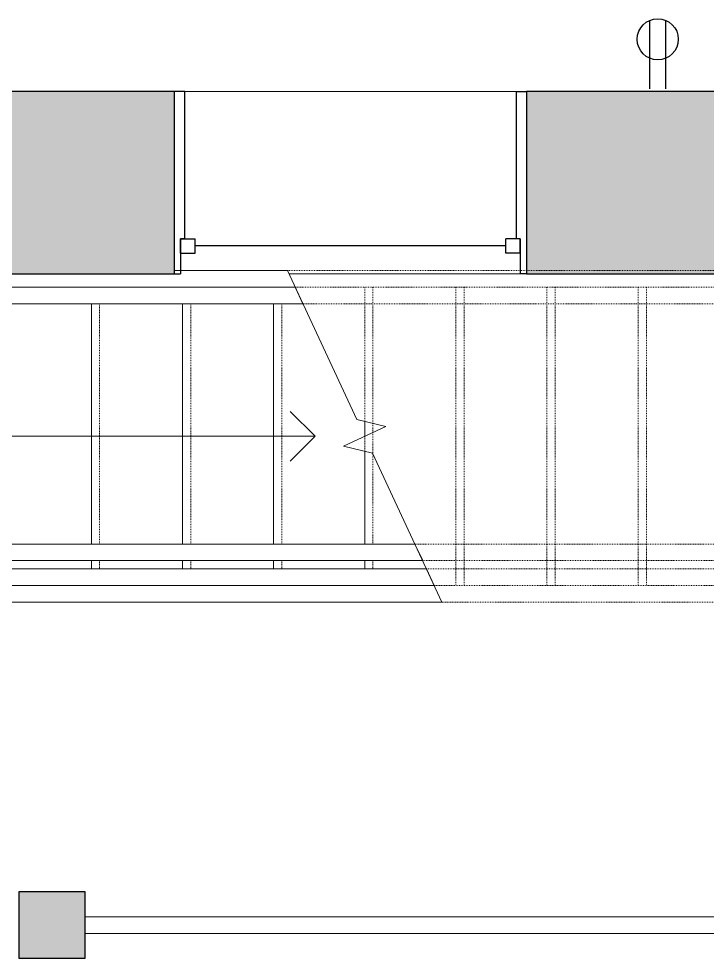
# Model space of a CAD drawing. Header units: inches. Extents: x -4688 to 1542, y -3558 to 978.
# Drawn here: x 616.6 to 699.7, y 9.3 to 122.7 of the extents above; entities that cross this region are included whole.
import ezdxf

# ---------------------------------------------------------------- set-up
doc = ezdxf.new("R2010")
doc.units = ezdxf.units.IN
doc.header["$MEASUREMENT"] = 0
doc.linetypes.add('Overhead 1_16_', pattern=[0.101562, 0.0625, -0.039062])
for name, color, linetype, lineweight in [('A-ANNO-NOTE', 131, 'Continuous', 40), ('A-COLS', 52, 'Continuous', 18), ('A-FLOR-HRAL', 11, 'Continuous', 18), ('A-GLAZ', 151, 'Continuous', 18), ('A-WALL', 113, 'Continuous', 18), ('A-WALL-PATT', 111, 'Continuous', 18), ('S-STRS', 31, 'Continuous', 18), ('S-STRS-ANNO', 31, 'Continuous', 9), ('S-STRS-MBND', 31, 'Continuous', 18)]:
    doc.layers.add(name, color=color, linetype=linetype, lineweight=lineweight)

# ---------------------------------------------------------------- blocks, each defined once
blk = doc.blocks.new('Top Rail Type - Top Rail_Internal_-V1-1st Floor Power _ Signal')
at = {"layer": 'A-FLOR-HRAL', "lineweight": 9}
for p, q in [((548.4, 56.3), (665.86, 56.3)), ((666.8, 54.3), (665.86, 56.3)), ((548.4, 54.3), (666.8, 54.3))]:
    blk.add_line(p, q, dxfattribs=at)
at = {"layer": 'A-FLOR-HRAL', "linetype": 'Overhead 1_16_', "lineweight": 9}
for p, q in [((665.86, 56.3), (779.4, 56.3)), ((666.8, 54.3), (779.4, 54.3))]:
    blk.add_line(p, q, dxfattribs=at)
blk = doc.blocks.new('Handrail Type - Handrail_Internal_-V2-1st Floor Power _ Signal')
at = {"layer": 'A-FLOR-HRAL', "lineweight": 9}
for p, q in [((548.4, 59.3), (664.46, 59.3)), ((665.4, 57.3), (664.46, 59.3)), ((548.4, 57.3), (665.4, 57.3))]:
    blk.add_line(p, q, dxfattribs=at)
at = {"layer": 'A-FLOR-HRAL', "linetype": 'Overhead 1_16_', "lineweight": 9}
for p, q in [((664.46, 59.3), (779.4, 59.3)), ((665.4, 57.3), (779.4, 57.3))]:
    blk.add_line(p, q, dxfattribs=at)
blk = doc.blocks.new('Top Rail Type - Top Rail_Internal_-V3-1st Floor Power _ Signal')
at = {"layer": 'A-FLOR-HRAL', "lineweight": 9}
for p, q in [((548.4, 90.3), (650.01, 90.3)), ((650.94, 88.3), (650.01, 90.3)), ((548.4, 88.3), (650.94, 88.3))]:
    blk.add_line(p, q, dxfattribs=at)
at = {"layer": 'A-FLOR-HRAL', "linetype": 'Overhead 1_16_', "lineweight": 9}
for p, q in [((650.01, 90.3), (779.4, 90.3)), ((650.94, 88.3), (779.4, 88.3))]:
    blk.add_line(p, q, dxfattribs=at)
blk = doc.blocks.new('Top Rail Type - Top Rail_Internal_-5011479-1st Floor Power _ Signal')
at = {"layer": 'A-FLOR-HRAL', "lineweight": 9}
for p, q in [((624.64, 14.32), (764.5, 14.32)), ((764.5, 12.32), (624.64, 12.32))]:
    blk.add_line(p, q, dxfattribs=at)
blk = doc.blocks.new('Top Rail Type - Top Rail_Internal_-V4-1st Floor Power _ Signal')
at = {"layer": 'A-FLOR-HRAL', "lineweight": 9}
for p, q in [((624.64, 14.32), (764.5, 14.32)), ((624.64, 12.32), (764.5, 12.32))]:
    blk.add_line(p, q, dxfattribs=at)
blk = doc.blocks.new('Double Hung - side window 3_ 6_5_ x 5_ 6_ 2-5312470-1st Floor Power _ Signal')
at = {"layer": 'A-GLAZ', "color": 8, "lineweight": 30}
for p, q in [((-21.25, 11), (-20.5, 11)), ((-20.5, 6.75), (-20.5, 11)), ((20.5, 6.75), (20.5, 11)), ((21.25, 11), (20.5, 11)), ((-20.5, 8.5), (-20.5, 6.75)), ((-20.5, 8.5), (-18.75, 8.5)), ((-18.75, 8.5), (-18.75, 6.75)), ((18.75, 8.5), (18.75, 6.75)), ((20.5, 8.5), (18.75, 8.5)), ((20.5, 8.5), (20.5, 6.75)), ((-18.75, 7.625), (18.75, 7.625)), ((-20.5, 6.75), (-18.75, 6.75)), ((-20.5, 6.75), (-20, 6.75)), ((-20, -11), (-20, 6.75)), ((20.5, 6.75), (18.75, 6.75)), ((20, 6.75), (20.5, 6.75)), ((20, 6.75), (20, -11)), ((-20, -11), (-21.25, -11)), ((20, -11), (21.25, -11))]:
    blk.add_line(p, q, dxfattribs=at)

msp = doc.modelspace()

# ---------------------------------------------------------------- hatches: boundary and pattern name
at = {"layer": 'A-COLS'}
msp.add_hatch(color=250, dxfattribs=at).paths.add_polyline_path([(624.64, 9.32), (624.64, 17.32), (616.64, 17.32), (616.64, 9.32)], flags=0)
at = {"layer": 'A-WALL-PATT', "lineweight": 9}
h = msp.add_hatch(color=7, dxfattribs=at)
h.paths.add_polyline_path([(1329.15, 91.89), (1329.15, 113.89), (1290.24, 113.89), (1290.24, 91.89)], flags=0)
h.paths.add_polyline_path([(1263.74, 91.89), (1263.74, 113.89), (1161.83, 113.89), (1161.83, 91.89), (1210.67, 91.89)], flags=0)
h.paths.add_polyline_path([(1120.83, 91.89), (1120.83, 113.89), (1049.4, 113.89), (1049.4, 91.89)], flags=0)
h.paths.add_polyline_path([(1006.9, 91.89), (1006.9, 113.89), (966.34, 113.89), (966.34, 91.89), (996.51, 91.89)], flags=0)
h.paths.add_polyline_path([(923.84, 91.89), (923.84, 113.89), (890.51, 113.89), (890.51, 91.89)], flags=0)
h.paths.add_polyline_path([(848.01, 91.89), (848.01, 113.89), (799.34, 113.89), (799.34, 91.89)], flags=0)
h.paths.add_polyline_path([(756.84, 91.89), (756.84, 113.89), (677.93, 113.89), (677.93, 91.89)], flags=0)
h.paths.add_polyline_path([(635.43, 91.89), (635.43, 113.89), (562.75, 113.89), (562.75, 91.89), (568.19, 91.89)], flags=0)
h.paths.add_polyline_path([(520.25, 91.89), (520.25, 113.89), (480.78, 113.89), (480.78, 91.89)], flags=0)

# ---------------------------------------------------------------- linework, layer by layer
at = {"layer": 'A-ANNO-NOTE', "lineweight": 30}
for p, q in [((692.82, 114.22), (692.82, 122.48)), ((694.74, 114.22), (694.74, 122.48))]:
    msp.add_line(p, q, dxfattribs=at)
msp.add_circle((693.78, 120.2), 2.48, dxfattribs=at)
at = {"layer": 'A-COLS', "color": 8, "lineweight": 30}
for p, q in [((624.64, 17.32), (616.64, 17.32)), ((616.64, 17.32), (616.64, 9.32)), ((624.64, 9.32), (624.64, 17.32)), ((616.64, 9.32), (624.64, 9.32))]:
    msp.add_line(p, q, dxfattribs=at)
at = {"layer": 'A-WALL', "color": 8, "lineweight": 30}
for p, q in [((635.43, 113.89), (562.75, 113.89)), ((635.43, 91.89), (635.43, 113.89)), ((756.84, 113.89), (677.93, 113.89)), ((677.93, 113.89), (677.93, 91.89)), ((562.75, 91.89), (635.43, 91.89)), ((677.93, 91.89), (756.84, 91.89))]:
    msp.add_line(p, q, dxfattribs=at)
at = {"layer": 'A-WALL', "lineweight": 9}
for p, q in [((635.43, 113.89), (677.93, 113.89)), ((677.93, 91.89), (649.27, 91.89))]:
    msp.add_line(p, q, dxfattribs=at)
at = {"layer": 'S-STRS', "lineweight": 9}
for p, q in [((635.43, 92.3), (649.08, 92.3)), ((625.4, 88.3), (625.4, 59.3)), ((636.4, 88.3), (636.4, 59.3)), ((647.4, 88.3), (647.4, 59.3)), ((658.4, 74.11), (658.4, 72.3)), ((658.4, 70.49), (658.4, 59.3)), ((625.4, 57.3), (625.4, 56.3)), ((636.4, 57.3), (636.4, 56.3)), ((647.4, 57.3), (647.4, 56.3)), ((658.4, 57.3), (658.4, 56.3)), ((548.4, 52.3), (667.73, 52.3))]:
    msp.add_line(p, q, dxfattribs=at)
at = {"layer": 'S-STRS', "linetype": 'Overhead 1_16_', "lineweight": 9}
for p, q in [((626.4, 88.3), (626.4, 59.3)), ((637.4, 88.3), (637.4, 59.3)), ((648.4, 88.3), (648.4, 59.3)), ((659.4, 73.86), (659.4, 72.77)), ((659.4, 70.15), (659.4, 59.3)), ((626.4, 57.3), (626.4, 56.3)), ((637.4, 57.3), (637.4, 56.3)), ((648.4, 57.3), (648.4, 56.3)), ((659.4, 57.3), (659.4, 56.3))]:
    msp.add_line(p, q, dxfattribs=at)
at = {"layer": 'S-STRS-ANNO'}
for p, q in [((652.4, 72.3), (649.4, 75.3)), ((614.4, 72.3), (625.4, 72.3)), ((625.4, 72.3), (636.4, 72.3)), ((636.4, 72.3), (647.4, 72.3)), ((647.4, 72.3), (652.4, 72.3)), ((652.4, 72.3), (649.4, 69.3))]:
    msp.add_line(p, q, dxfattribs=at)
at = {"layer": 'S-STRS-MBND', "linetype": 'Overhead 1_16_', "lineweight": 9}
for p, q in [((649.08, 92.3), (779.4, 92.3)), ((650.01, 90.3), (779.4, 90.3)), ((658.4, 90.3), (658.4, 74.11)), ((659.4, 90.3), (659.4, 73.86)), ((669.4, 90.3), (669.4, 54.3)), ((670.4, 90.3), (670.4, 54.3)), ((680.4, 90.3), (680.4, 54.3)), ((681.4, 90.3), (681.4, 54.3)), ((691.4, 90.3), (691.4, 54.3)), ((692.4, 90.3), (692.4, 54.3)), ((659.4, 72.77), (659.4, 70.15)), ((658.4, 72.3), (658.4, 70.49)), ((666.8, 54.3), (779.4, 54.3)), ((667.73, 52.3), (779.4, 52.3))]:
    msp.add_line(p, q, dxfattribs=at)
at = {"layer": 'S-STRS-MBND', "lineweight": 9}
for p, q in [((657.45, 74.34), (649.08, 92.3)), ((660.95, 73.49), (657.45, 74.34)), ((655.85, 71.11), (660.95, 73.49)), ((659.35, 70.26), (655.85, 71.11)), ((667.73, 52.3), (659.35, 70.26))]:
    msp.add_line(p, q, dxfattribs=at)

# ---------------------------------------------------------------- block references
at = {"layer": 'A-FLOR-HRAL', "lineweight": 9}
for name in ['Top Rail Type - Top Rail_Internal_-V3-1st Floor Power _ Signal', 'Handrail Type - Handrail_Internal_-V2-1st Floor Power _ Signal', 'Top Rail Type - Top Rail_Internal_-V1-1st Floor Power _ Signal', 'Top Rail Type - Top Rail_Internal_-5011479-1st Floor Power _ Signal', 'Top Rail Type - Top Rail_Internal_-V4-1st Floor Power _ Signal']:
    msp.add_blockref(name, (0, 0), dxfattribs=at)
at = {"layer": 'A-GLAZ', "rotation": 180}
msp.add_blockref('Double Hung - side window 3_ 6_5_ x 5_ 6_ 2-5312470-1st Floor Power _ Signal', (656.68, 102.89), dxfattribs=at)

doc.saveas('drawing.dxf')
